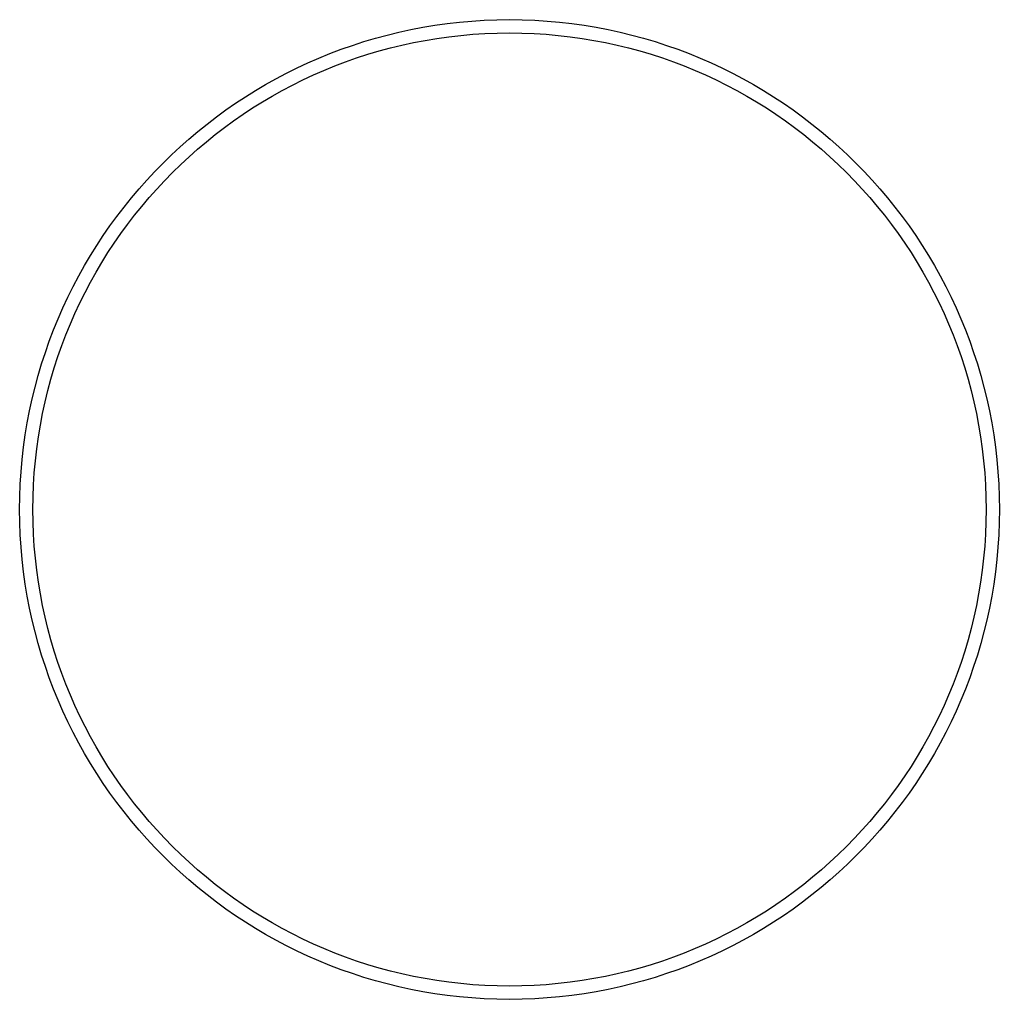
# Model space of a CAD drawing. Header units: millimetres. Extents: x -44.2 to 44.2, y -44.2 to 44.2.
import ezdxf

# ---------------------------------------------------------------- set-up
doc = ezdxf.new("R2010")
doc.units = ezdxf.units.MM
doc.layers.add('CUT', color=7, linetype='Continuous')

msp = doc.modelspace()

# ---------------------------------------------------------------- linework, layer by layer
at = {"layer": 'CUT'}
for radius in [44.2, 43]:
    msp.add_circle((0, 0), radius, dxfattribs=at)

doc.saveas('drawing.dxf')
